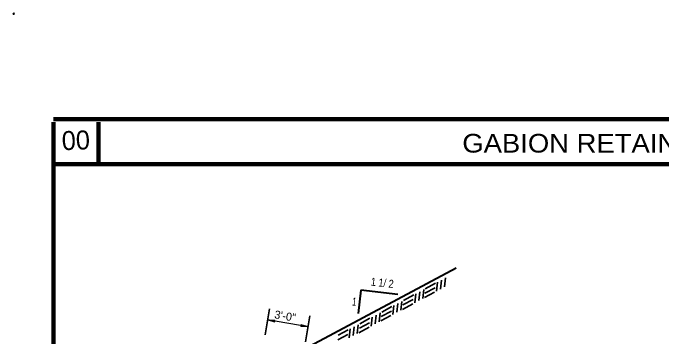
# Model space of a CAD drawing. Extents: x -8731 to 3768, y -70200 to -56618.
# Drawn here: x 2174 to 2987, y -69411 to -69006 of the extents above; entities that cross this region are included whole.
import ezdxf
from ezdxf.enums import TextEntityAlignment as Align

# ---------------------------------------------------------------- set-up
doc = ezdxf.new("R2010")
doc.units = 0
doc.header["$LTSCALE"] = 4
doc.header["$PDMODE"] = 32
doc.header["$PDSIZE"] = 2
doc.layers.add('1', color=7, linetype='Continuous', lineweight=13)
doc.layers.add('3', color=7, linetype='Continuous', lineweight=35)

msp = doc.modelspace()

# ---------------------------------------------------------------- linework, layer by layer
at = {"layer": '1', "lineweight": 100}
for p, q in [((3717.32, -69138.8), (2225.1, -69138.8)), ((2281.34, -69142.3), (2281.34, -69195.06)), ((3717.32, -69195.06), (2225.1, -69195.06))]:
    msp.add_line(p, q, dxfattribs=at)
msp.add_lwpolyline([(2225.1, -69142.3), (2225.1, -70160.24), (3715.86, -70160.24)], dxfattribs=at)
at = {"layer": '1'}
for points in [[(2502.24, -69393.12), (2493.46, -69390.34), (2502.62, -69390.54), (2502.62, -69390.54), (2494.44, -69390.54), (2502.24, -69393.12), (2502.24, -69392.92), (2495.24, -69390.74), (2502.62, -69390.74), (2502.62, -69390.94), (2496.24, -69390.74), (2502.24, -69392.72), (2502.24, -69392.72), (2497.04, -69390.94), (2502.42, -69391.14), (2502.42, -69391.14), (2498.04, -69391.14), (2502.24, -69392.72), (2502.24, -69392.52), (2498.84, -69391.34), (2502.42, -69391.34), (2502.42, -69391.54), (2499.84, -69391.34), (2502.24, -69392.32), (2502.42, -69392.14), (2500.64, -69391.54), (2502.42, -69391.74), (2502.42, -69391.74), (2501.64, -69391.74), (2502.42, -69392.14), (2502.24, -69393.12), (2502.62, -69390.54)], [(2535.7, -69396.02), (2544.5, -69398.82), (2535.3, -69398.82), (2535.3, -69398.82), (2543.5, -69398.82), (2535.7, -69396.02), (2535.7, -69396.22), (2542.7, -69398.62), (2535.3, -69398.62), (2535.3, -69398.42), (2541.7, -69398.42), (2535.7, -69396.42), (2535.7, -69396.62), (2540.9, -69398.22), (2535.5, -69398.22), (2535.5, -69398.22), (2539.9, -69398.22), (2535.7, -69396.62), (2535.7, -69396.82), (2539.1, -69398.02), (2535.5, -69398.02), (2535.5, -69397.82), (2538.1, -69397.82), (2535.7, -69397.02), (2535.5, -69397.22), (2537.3, -69397.62), (2535.5, -69397.62), (2535.5, -69397.62), (2536.3, -69397.62), (2535.5, -69397.22), (2535.7, -69396.02), (2535.3, -69398.82)]]:
    msp.add_lwpolyline(points, dxfattribs=at)
msp.add_point((2175.14, -69006.6), dxfattribs=at)
at = {"layer": '3', "lineweight": 40}
for p, q in [((2730.16, -69325.36), (2539.82, -69427.04)), ((2610.62, -69353.24), (2607.3, -69382.2)), ((2656.96, -69358.36), (2610.62, -69353.24))]:
    msp.add_line(p, q, dxfattribs=at)
at = {"layer": '3'}
for p, q in [((2712.02, -69340.36), (2710.82, -69351.76)), ((2716.96, -69337.64), (2715.76, -69349.04)), ((2704.5, -69344.4), (2691.62, -69351.3)), ((2707.06, -69342.9), (2705.86, -69354.3)), ((2684.56, -69355.04), (2683.36, -69366.16)), ((2689.66, -69352.36), (2688.3, -69363.6)), ((2703.3, -69355.64), (2690.42, -69362.4)), ((2703.9, -69349.96), (2691.02, -69356.84)), ((2676.46, -69364.64), (2663.56, -69371.56)), ((2677.06, -69359.1), (2664.3, -69366)), ((2679.62, -69357.76), (2678.42, -69368.84)), ((2649.62, -69373.64), (2636.86, -69380.56)), ((2652.3, -69372.3), (2650.96, -69383.56)), ((2657.26, -69369.76), (2655.9, -69380.84)), ((2662.22, -69367.2), (2661.02, -69378.16)), ((2675.86, -69370.04), (2662.96, -69377.1)), ((2496.02, -69376.5), (2490.46, -69409.2)), ((2634.76, -69381.6), (2633.56, -69392.84)), ((2649.02, -69379.2), (2636.26, -69386.1)), ((2546.86, -69385.2), (2541.46, -69417.76)), ((2622.16, -69388.36), (2609.42, -69395.24)), ((2624.86, -69387), (2623.5, -69398.1)), ((2629.82, -69384.3), (2628.62, -69395.4)), ((2648.42, -69384.9), (2635.66, -69391.64)), ((2607.3, -69396.44), (2606.1, -69407.4)), ((2621.56, -69393.9), (2608.82, -69400.8)), ((2594.86, -69402.9), (2582.42, -69409.64)), ((2597.42, -69401.56), (2596.22, -69412.8)), ((2602.36, -69399), (2601.16, -69410.1)), ((2620.96, -69399.3), (2608.22, -69406.36)), ((2594.26, -69408.44), (2581.82, -69415.2))]:
    msp.add_line(p, q, dxfattribs=at)
at = {"layer": '3', "lineweight": 25}
msp.add_line((2544.62, -69399), (2493.62, -69390.44), dxfattribs=at)

# ---------------------------------------------------------------- texts
at = {"layer": '1'}
msp.add_text('00', height=23.78, rotation=2.121, dxfattribs=at).set_placement((2235.78, -69177.68))
at = {"layer": '3', "width": 1.1}
msp.add_text(' GABION RETAINING WALLS ', height=23.4, dxfattribs=at).set_placement((2966.61, -69180.6), align=Align.CENTER)
at = {"layer": '3'}
for s, width, p in [('1 1/ 2', 0.85, (2622.9, -69347.24)), ('1', 0.75, (2599.22, -69372.16))]:
    msp.add_text(s, height=10.05, rotation=353.706, dxfattribs=dict(at, width=width)).set_placement(p)
msp.add_text('3\'-0"', height=10.05, rotation=350.397, dxfattribs=at).set_placement((2501.7, -69388.2))

doc.saveas('drawing.dxf')
